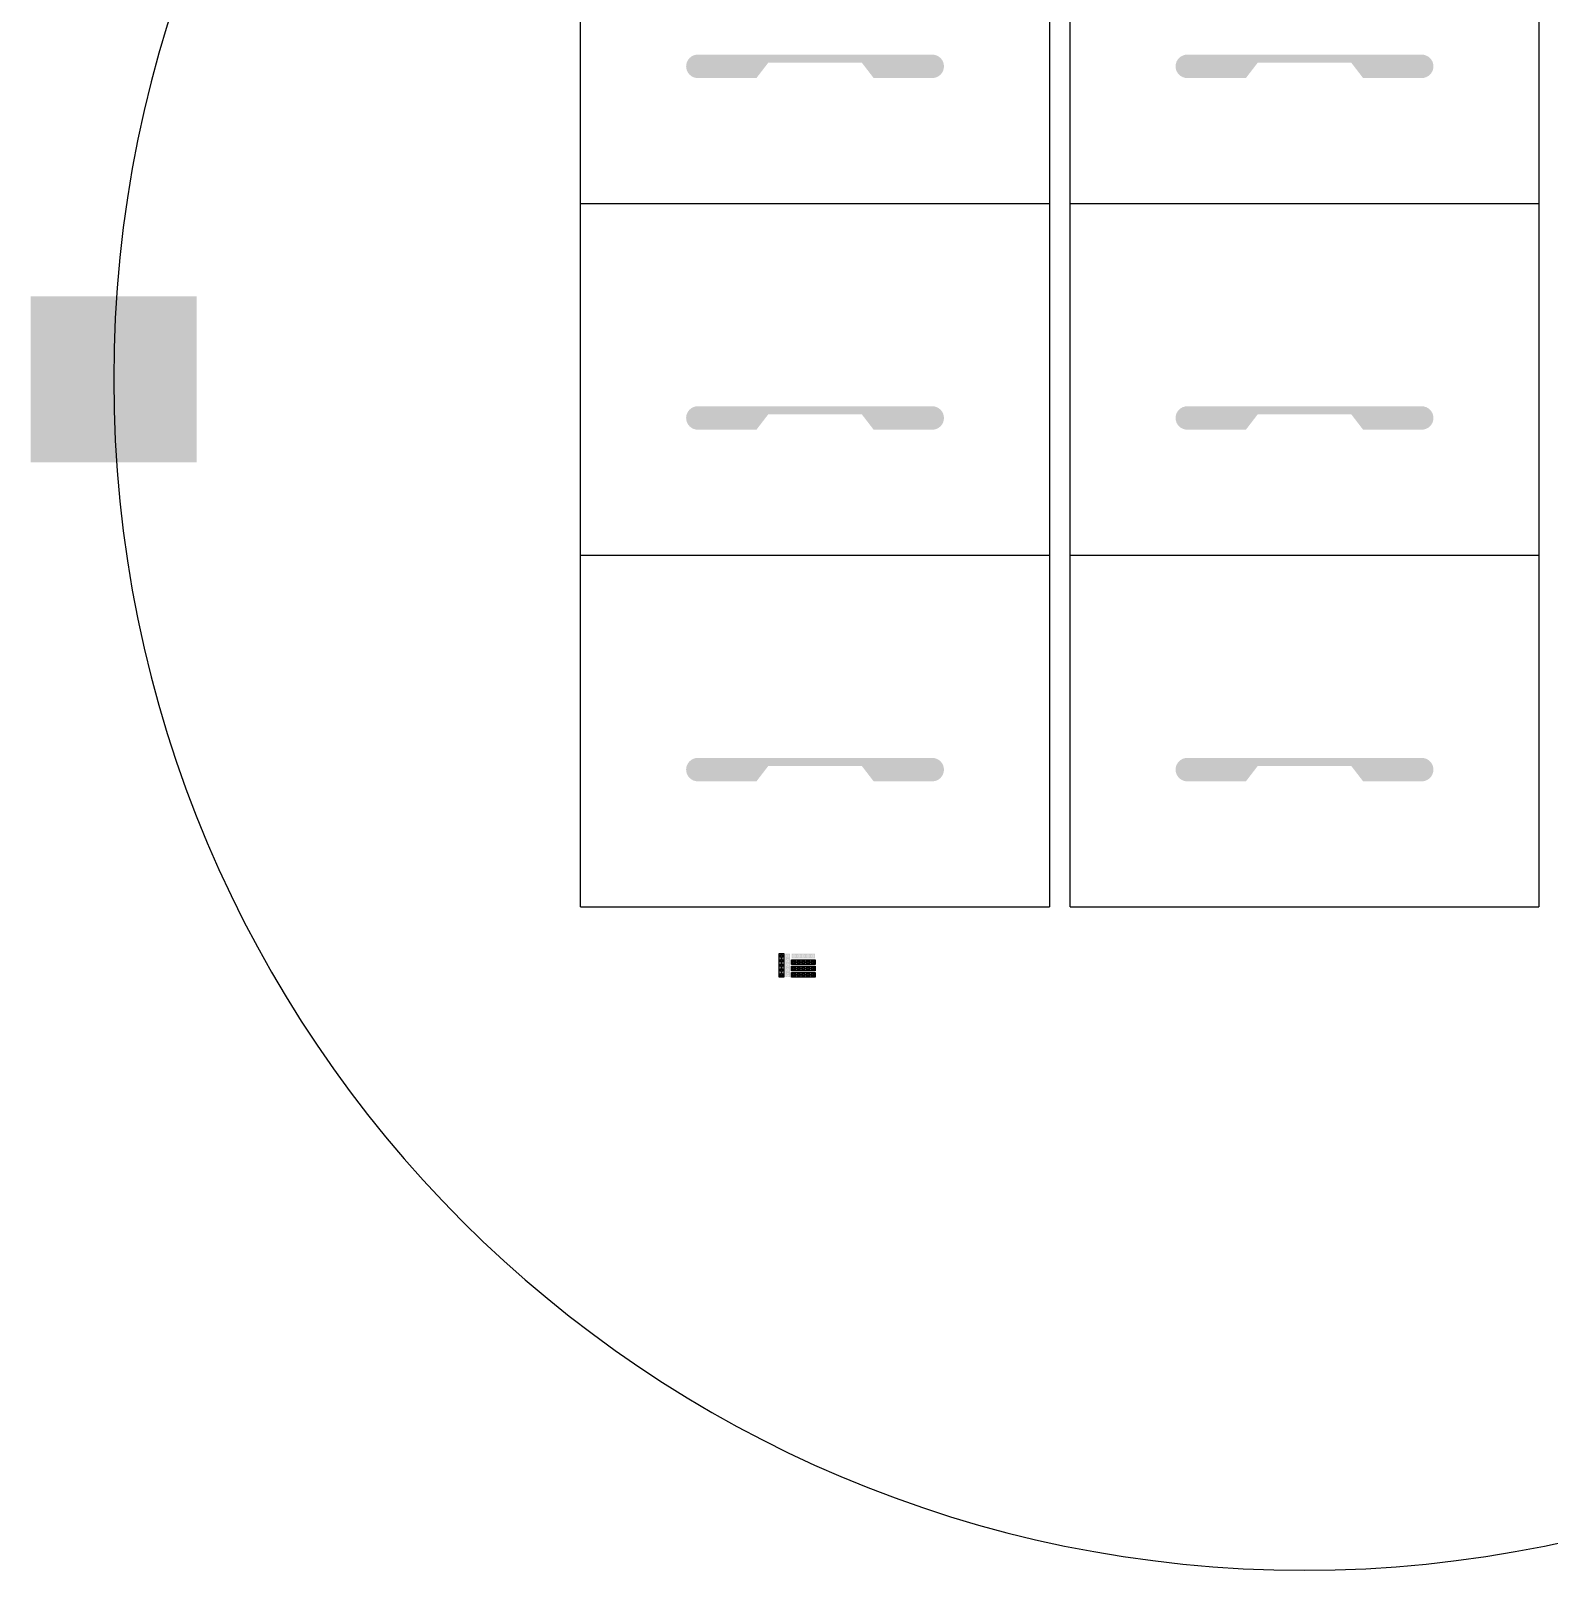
# Model space of a CAD drawing. Extents: x -55 to 54, y -178 to -77.
# Drawn here: x -54.7 to 10.1, y -178.1 to -112.4 of the extents above; entities that cross this region are included whole.
import ezdxf

# ---------------------------------------------------------------- set-up
doc = ezdxf.new("R2010")
doc.units = 0
doc.header["$MEASUREMENT"] = 0

msp = doc.modelspace()

# ---------------------------------------------------------------- hatches: boundary and pattern name
h = msp.add_hatch(color=256)
h.dxf.hatch_style = 1
h.paths.add_polyline_path([(25.54, -113.459), (20.54, -113.459), (15.54, -113.459, 1), (15.54, -114.459), (18.04, -114.459), (18.54, -113.809), (22.54, -113.809), (23.04, -114.459), (25.54, -114.459, 1)])
h.paths.add_polyline_path([(-16.219, -113.459), (-21.219, -113.459), (-26.219, -113.459, 1), (-26.219, -114.459), (-23.719, -114.459), (-23.219, -113.809), (-19.219, -113.809), (-18.719, -114.459), (-16.219, -114.459, 1)])
h.paths.add_polyline_path([(-2.339, -113.809), (1.661, -113.809), (2.161, -114.459), (4.661, -114.459, 1), (4.661, -113.459), (-0.339, -113.459), (-5.339, -113.459, 1), (-5.339, -114.459), (-2.839, -114.459)])
h.paths.add_polyline_path([(-16.219, -128.459), (-21.219, -128.459), (-26.219, -128.459, 1), (-26.219, -129.459), (-23.719, -129.459), (-23.219, -128.809), (-19.219, -128.809), (-18.719, -129.459), (-16.219, -129.459, 1)])
h.paths.add_polyline_path([(-2.339, -128.809), (1.661, -128.809), (2.161, -129.459), (4.661, -129.459, 1), (4.661, -128.459), (-0.339, -128.459), (-5.339, -128.459, 1), (-5.339, -129.459), (-2.839, -129.459)])
h.paths.add_polyline_path([(18.54, -128.809), (22.54, -128.809), (23.04, -129.459), (25.54, -129.459, 1), (25.54, -128.459), (20.54, -128.459), (15.54, -128.459, 1), (15.54, -129.459), (18.04, -129.459)])
h.paths.add_polyline_path([(18.54, -143.809), (22.54, -143.809), (23.04, -144.459), (25.54, -144.459, 1), (25.54, -143.459), (20.54, -143.459), (15.54, -143.459, 1), (15.54, -144.459), (18.04, -144.459)])
h.paths.add_polyline_path([(-2.339, -143.809), (1.661, -143.809), (2.161, -144.459), (4.661, -144.459, 1), (4.661, -143.459), (-0.339, -143.459), (-5.339, -143.459, 1), (-5.339, -144.459), (-2.839, -144.459)])
h.paths.add_polyline_path([(-16.219, -143.459), (-21.219, -143.459), (-26.219, -143.459, 1), (-26.219, -144.459), (-23.719, -144.459), (-23.219, -143.809), (-19.219, -143.809), (-18.719, -144.459), (-16.219, -144.459, 1)])
h = msp.add_hatch(color=256)
h.dxf.hatch_style = 1
h.paths.add_polyline_path([(-54.675, -123.773), (-47.604, -123.773), (-47.604, -130.844), (-54.675, -130.844)])
h.paths.add_polyline_path([(46.925, -123.773), (53.996, -123.773), (53.996, -130.844), (46.925, -130.844)])
h = msp.add_hatch(color=256)
h.dxf.hatch_style = 1
h.paths.add_polyline_path([(-22.577, -152.134), (-22.577, -152.084), (-22.627, -152.084), (-22.627, -152.034), (-22.677, -152.034), (-22.677, -152.084), (-22.727, -152.084), (-22.727, -152.134), (-22.677, -152.134), (-22.677, -152.184), (-22.627, -152.184), (-22.627, -152.134)], flags=16)
h.paths.add_polyline_path([(-22.577, -152.534), (-22.577, -152.484), (-22.627, -152.484), (-22.627, -152.434), (-22.677, -152.434), (-22.677, -152.484), (-22.727, -152.484), (-22.727, -152.534), (-22.677, -152.534), (-22.677, -152.584), (-22.627, -152.584), (-22.627, -152.534)], flags=16)
h.paths.add_polyline_path([(-22.577, -152.734), (-22.577, -152.684), (-22.627, -152.684), (-22.627, -152.634), (-22.677, -152.634), (-22.677, -152.684), (-22.727, -152.684), (-22.727, -152.734), (-22.677, -152.734), (-22.677, -152.784), (-22.627, -152.784), (-22.627, -152.734)], flags=16)
h.paths.add_polyline_path([(-22.577, -152.334), (-22.577, -152.284), (-22.627, -152.284), (-22.627, -152.234), (-22.677, -152.234), (-22.677, -152.284), (-22.727, -152.284), (-22.727, -152.334), (-22.677, -152.334), (-22.677, -152.384), (-22.627, -152.384), (-22.627, -152.334)], flags=16)
h.paths.add_polyline_path([(-22.577, -151.934), (-22.577, -151.884), (-22.627, -151.884), (-22.627, -151.834), (-22.677, -151.834), (-22.677, -151.884), (-22.727, -151.884), (-22.727, -151.934), (-22.677, -151.934), (-22.677, -151.984), (-22.627, -151.984), (-22.627, -151.934)], flags=16)
h.paths.add_polyline_path([(-22.752, -152.809), (-22.752, -151.809), (-22.552, -151.809), (-22.552, -152.809)])
h = msp.add_hatch(color=256)
h.dxf.hatch_style = 1
h.paths.add_polyline_path([(-22.637, -151.844), (-22.637, -151.894), (-22.587, -151.894), (-22.587, -151.924), (-22.637, -151.924), (-22.637, -151.974), (-22.667, -151.974), (-22.667, -151.924), (-22.717, -151.924), (-22.717, -151.894), (-22.667, -151.894), (-22.667, -151.844)])
h.paths.add_polyline_path([(-22.637, -152.044), (-22.637, -152.094), (-22.587, -152.094), (-22.587, -152.124), (-22.637, -152.124), (-22.637, -152.174), (-22.667, -152.174), (-22.667, -152.124), (-22.717, -152.124), (-22.717, -152.094), (-22.667, -152.094), (-22.667, -152.044)])
h.paths.add_polyline_path([(-22.637, -152.244), (-22.637, -152.294), (-22.587, -152.294), (-22.587, -152.324), (-22.637, -152.324), (-22.637, -152.374), (-22.667, -152.374), (-22.667, -152.324), (-22.717, -152.324), (-22.717, -152.294), (-22.667, -152.294), (-22.667, -152.244)])
h.paths.add_polyline_path([(-22.637, -152.444), (-22.637, -152.494), (-22.587, -152.494), (-22.587, -152.524), (-22.637, -152.524), (-22.637, -152.574), (-22.667, -152.574), (-22.667, -152.524), (-22.717, -152.524), (-22.717, -152.494), (-22.667, -152.494), (-22.667, -152.444)])
h.paths.add_polyline_path([(-22.637, -152.644), (-22.637, -152.694), (-22.587, -152.694), (-22.587, -152.724), (-22.637, -152.724), (-22.637, -152.774), (-22.667, -152.774), (-22.667, -152.724), (-22.717, -152.724), (-22.717, -152.694), (-22.667, -152.694), (-22.667, -152.644)])
h = msp.add_hatch(color=256)
h.dxf.hatch_style = 1
h.paths.add_polyline_path([(-22.31, -152.084), (-22.31, -152.134), (-22.36, -152.134), (-22.36, -152.184), (-22.41, -152.184), (-22.41, -152.134), (-22.46, -152.134), (-22.46, -152.084), (-22.41, -152.084), (-22.41, -152.034), (-22.36, -152.034), (-22.36, -152.084)], flags=16)
h.paths.add_polyline_path([(-22.31, -152.484), (-22.31, -152.534), (-22.36, -152.534), (-22.36, -152.584), (-22.41, -152.584), (-22.41, -152.534), (-22.46, -152.534), (-22.46, -152.484), (-22.41, -152.484), (-22.41, -152.434), (-22.36, -152.434), (-22.36, -152.484)], flags=16)
h.paths.add_polyline_path([(-22.31, -152.684), (-22.31, -152.734), (-22.36, -152.734), (-22.36, -152.784), (-22.41, -152.784), (-22.41, -152.734), (-22.46, -152.734), (-22.46, -152.684), (-22.41, -152.684), (-22.41, -152.634), (-22.36, -152.634), (-22.36, -152.684)], flags=16)
h.paths.add_polyline_path([(-22.31, -152.284), (-22.31, -152.334), (-22.36, -152.334), (-22.36, -152.384), (-22.41, -152.384), (-22.41, -152.334), (-22.46, -152.334), (-22.46, -152.284), (-22.41, -152.284), (-22.41, -152.234), (-22.36, -152.234), (-22.36, -152.284)], flags=16)
h.paths.add_polyline_path([(-22.31, -151.884), (-22.31, -151.934), (-22.36, -151.934), (-22.36, -151.984), (-22.41, -151.984), (-22.41, -151.934), (-22.46, -151.934), (-22.46, -151.884), (-22.41, -151.884), (-22.41, -151.834), (-22.36, -151.834), (-22.36, -151.884)], flags=16)
h.paths.add_polyline_path([(-22.485, -151.809), (-22.485, -152.809), (-22.285, -152.809), (-22.285, -151.809)])
h = msp.add_hatch(color=256)
h.dxf.hatch_style = 1
h.paths.add_polyline_path([(-22.37, -151.894), (-22.37, -151.844), (-22.4, -151.844), (-22.4, -151.894), (-22.45, -151.894), (-22.45, -151.924), (-22.4, -151.924), (-22.4, -151.974), (-22.37, -151.974), (-22.37, -151.924), (-22.32, -151.924), (-22.32, -151.894)])
h.paths.add_polyline_path([(-22.37, -152.094), (-22.37, -152.044), (-22.4, -152.044), (-22.4, -152.094), (-22.45, -152.094), (-22.45, -152.124), (-22.4, -152.124), (-22.4, -152.174), (-22.37, -152.174), (-22.37, -152.124), (-22.32, -152.124), (-22.32, -152.094)])
h.paths.add_polyline_path([(-22.37, -152.294), (-22.37, -152.244), (-22.4, -152.244), (-22.4, -152.294), (-22.45, -152.294), (-22.45, -152.324), (-22.4, -152.324), (-22.4, -152.374), (-22.37, -152.374), (-22.37, -152.324), (-22.32, -152.324), (-22.32, -152.294)])
h.paths.add_polyline_path([(-22.37, -152.494), (-22.37, -152.444), (-22.4, -152.444), (-22.4, -152.494), (-22.45, -152.494), (-22.45, -152.524), (-22.4, -152.524), (-22.4, -152.574), (-22.37, -152.574), (-22.37, -152.524), (-22.32, -152.524), (-22.32, -152.494)])
h.paths.add_polyline_path([(-22.37, -152.694), (-22.37, -152.644), (-22.4, -152.644), (-22.4, -152.694), (-22.45, -152.694), (-22.45, -152.724), (-22.4, -152.724), (-22.4, -152.774), (-22.37, -152.774), (-22.37, -152.724), (-22.32, -152.724), (-22.32, -152.694)])
h = msp.add_hatch(color=256)
h.dxf.hatch_style = 1
h.paths.add_polyline_path([(-21.544, -151.834), (-21.494, -151.834), (-21.494, -151.884), (-21.444, -151.884), (-21.444, -151.934), (-21.494, -151.934), (-21.494, -151.984), (-21.544, -151.984), (-21.544, -151.934), (-21.594, -151.934), (-21.594, -151.884), (-21.544, -151.884)], flags=16)
h.paths.add_polyline_path([(-21.944, -151.834), (-21.894, -151.834), (-21.894, -151.884), (-21.844, -151.884), (-21.844, -151.934), (-21.894, -151.934), (-21.894, -151.984), (-21.944, -151.984), (-21.944, -151.934), (-21.994, -151.934), (-21.994, -151.884), (-21.944, -151.884)], flags=16)
h.paths.add_polyline_path([(-22.144, -151.834), (-22.094, -151.834), (-22.094, -151.884), (-22.044, -151.884), (-22.044, -151.934), (-22.094, -151.934), (-22.094, -151.984), (-22.144, -151.984), (-22.144, -151.934), (-22.194, -151.934), (-22.194, -151.884), (-22.144, -151.884)], flags=16)
h.paths.add_polyline_path([(-21.744, -151.834), (-21.694, -151.834), (-21.694, -151.884), (-21.644, -151.884), (-21.644, -151.934), (-21.694, -151.934), (-21.694, -151.984), (-21.744, -151.984), (-21.744, -151.934), (-21.794, -151.934), (-21.794, -151.884), (-21.744, -151.884)], flags=16)
h.paths.add_polyline_path([(-21.344, -151.834), (-21.294, -151.834), (-21.294, -151.884), (-21.244, -151.884), (-21.244, -151.934), (-21.294, -151.934), (-21.294, -151.984), (-21.344, -151.984), (-21.344, -151.934), (-21.394, -151.934), (-21.394, -151.884), (-21.344, -151.884)], flags=16)
h.paths.add_polyline_path([(-22.219, -152.009), (-21.219, -152.009), (-21.219, -151.809), (-22.219, -151.809)])
h.paths.add_polyline_path([(-22.134, -151.894), (-22.184, -151.894), (-22.184, -151.924), (-22.134, -151.924), (-22.134, -151.974), (-22.104, -151.974), (-22.104, -151.924), (-22.054, -151.924), (-22.054, -151.894), (-22.104, -151.894), (-22.104, -151.844), (-22.134, -151.844)], flags=0)
h = msp.add_hatch(color=256)
h.dxf.hatch_style = 1
h.paths.add_polyline_path([(-21.494, -152.1), (-21.544, -152.1), (-21.544, -152.15), (-21.594, -152.15), (-21.594, -152.2), (-21.544, -152.2), (-21.544, -152.25), (-21.494, -152.25), (-21.494, -152.2), (-21.444, -152.2), (-21.444, -152.15), (-21.494, -152.15)], flags=16)
h.paths.add_polyline_path([(-21.894, -152.1), (-21.944, -152.1), (-21.944, -152.15), (-21.994, -152.15), (-21.994, -152.2), (-21.944, -152.2), (-21.944, -152.25), (-21.894, -152.25), (-21.894, -152.2), (-21.844, -152.2), (-21.844, -152.15), (-21.894, -152.15)], flags=16)
h.paths.add_polyline_path([(-22.094, -152.1), (-22.144, -152.1), (-22.144, -152.15), (-22.194, -152.15), (-22.194, -152.2), (-22.144, -152.2), (-22.144, -152.25), (-22.094, -152.25), (-22.094, -152.2), (-22.044, -152.2), (-22.044, -152.15), (-22.094, -152.15)], flags=16)
h.paths.add_polyline_path([(-21.694, -152.1), (-21.744, -152.1), (-21.744, -152.15), (-21.794, -152.15), (-21.794, -152.2), (-21.744, -152.2), (-21.744, -152.25), (-21.694, -152.25), (-21.694, -152.2), (-21.644, -152.2), (-21.644, -152.15), (-21.694, -152.15)], flags=16)
h.paths.add_polyline_path([(-21.294, -152.1), (-21.344, -152.1), (-21.344, -152.15), (-21.394, -152.15), (-21.394, -152.2), (-21.344, -152.2), (-21.344, -152.25), (-21.294, -152.25), (-21.294, -152.2), (-21.244, -152.2), (-21.244, -152.15), (-21.294, -152.15)], flags=16)
h.paths.add_polyline_path([(-21.219, -152.275), (-22.219, -152.275), (-22.219, -152.075), (-21.219, -152.075)])
h.paths.add_polyline_path([(-22.184, -152.16), (-22.134, -152.16), (-22.134, -152.11), (-22.104, -152.11), (-22.104, -152.16), (-22.054, -152.16), (-22.054, -152.19), (-22.104, -152.19), (-22.104, -152.24), (-22.134, -152.24), (-22.134, -152.19), (-22.184, -152.19)], flags=0)
h = msp.add_hatch(color=256)
h.dxf.hatch_style = 1
h.paths.add_polyline_path([(-21.494, -152.367), (-21.544, -152.367), (-21.544, -152.417), (-21.594, -152.417), (-21.594, -152.467), (-21.544, -152.467), (-21.544, -152.517), (-21.494, -152.517), (-21.494, -152.467), (-21.444, -152.467), (-21.444, -152.417), (-21.494, -152.417)], flags=16)
h.paths.add_polyline_path([(-21.894, -152.367), (-21.944, -152.367), (-21.944, -152.417), (-21.994, -152.417), (-21.994, -152.467), (-21.944, -152.467), (-21.944, -152.517), (-21.894, -152.517), (-21.894, -152.467), (-21.844, -152.467), (-21.844, -152.417), (-21.894, -152.417)], flags=16)
h.paths.add_polyline_path([(-22.094, -152.367), (-22.144, -152.367), (-22.144, -152.417), (-22.194, -152.417), (-22.194, -152.467), (-22.144, -152.467), (-22.144, -152.517), (-22.094, -152.517), (-22.094, -152.467), (-22.044, -152.467), (-22.044, -152.417), (-22.094, -152.417)], flags=16)
h.paths.add_polyline_path([(-21.694, -152.367), (-21.744, -152.367), (-21.744, -152.417), (-21.794, -152.417), (-21.794, -152.467), (-21.744, -152.467), (-21.744, -152.517), (-21.694, -152.517), (-21.694, -152.467), (-21.644, -152.467), (-21.644, -152.417), (-21.694, -152.417)], flags=16)
h.paths.add_polyline_path([(-21.294, -152.367), (-21.344, -152.367), (-21.344, -152.417), (-21.394, -152.417), (-21.394, -152.467), (-21.344, -152.467), (-21.344, -152.517), (-21.294, -152.517), (-21.294, -152.467), (-21.244, -152.467), (-21.244, -152.417), (-21.294, -152.417)], flags=16)
h.paths.add_polyline_path([(-21.219, -152.542), (-22.219, -152.542), (-22.219, -152.342), (-21.219, -152.342)])
h.paths.add_polyline_path([(-22.184, -152.427), (-22.134, -152.427), (-22.134, -152.377), (-22.104, -152.377), (-22.104, -152.427), (-22.054, -152.427), (-22.054, -152.457), (-22.104, -152.457), (-22.104, -152.507), (-22.134, -152.507), (-22.134, -152.457), (-22.184, -152.457)], flags=0)
h = msp.add_hatch(color=256)
h.dxf.hatch_style = 1
h.paths.add_polyline_path([(-22.134, -151.894), (-22.184, -151.894), (-22.184, -151.924), (-22.134, -151.924), (-22.134, -151.974), (-22.104, -151.974), (-22.104, -151.924), (-22.054, -151.924), (-22.054, -151.894), (-22.104, -151.894), (-22.104, -151.844), (-22.134, -151.844)])
h.paths.add_polyline_path([(-21.934, -151.894), (-21.984, -151.894), (-21.984, -151.924), (-21.934, -151.924), (-21.934, -151.974), (-21.904, -151.974), (-21.904, -151.924), (-21.854, -151.924), (-21.854, -151.894), (-21.904, -151.894), (-21.904, -151.844), (-21.934, -151.844)])
h.paths.add_polyline_path([(-21.734, -151.894), (-21.784, -151.894), (-21.784, -151.924), (-21.734, -151.924), (-21.734, -151.974), (-21.704, -151.974), (-21.704, -151.924), (-21.654, -151.924), (-21.654, -151.894), (-21.704, -151.894), (-21.704, -151.844), (-21.734, -151.844)])
h.paths.add_polyline_path([(-21.534, -151.894), (-21.584, -151.894), (-21.584, -151.924), (-21.534, -151.924), (-21.534, -151.974), (-21.504, -151.974), (-21.504, -151.924), (-21.454, -151.924), (-21.454, -151.894), (-21.504, -151.894), (-21.504, -151.844), (-21.534, -151.844)])
h.paths.add_polyline_path([(-21.334, -151.894), (-21.384, -151.894), (-21.384, -151.924), (-21.334, -151.924), (-21.334, -151.974), (-21.304, -151.974), (-21.304, -151.924), (-21.254, -151.924), (-21.254, -151.894), (-21.304, -151.894), (-21.304, -151.844), (-21.334, -151.844)])
h = msp.add_hatch(color=256)
h.dxf.hatch_style = 1
h.paths.add_polyline_path([(-22.184, -152.16), (-22.134, -152.16), (-22.134, -152.11), (-22.104, -152.11), (-22.104, -152.16), (-22.054, -152.16), (-22.054, -152.19), (-22.104, -152.19), (-22.104, -152.24), (-22.134, -152.24), (-22.134, -152.19), (-22.184, -152.19)])
h.paths.add_polyline_path([(-21.984, -152.16), (-21.934, -152.16), (-21.934, -152.11), (-21.904, -152.11), (-21.904, -152.16), (-21.854, -152.16), (-21.854, -152.19), (-21.904, -152.19), (-21.904, -152.24), (-21.934, -152.24), (-21.934, -152.19), (-21.984, -152.19)])
h.paths.add_polyline_path([(-21.784, -152.16), (-21.734, -152.16), (-21.734, -152.11), (-21.704, -152.11), (-21.704, -152.16), (-21.654, -152.16), (-21.654, -152.19), (-21.704, -152.19), (-21.704, -152.24), (-21.734, -152.24), (-21.734, -152.19), (-21.784, -152.19)])
h.paths.add_polyline_path([(-21.584, -152.16), (-21.534, -152.16), (-21.534, -152.11), (-21.504, -152.11), (-21.504, -152.16), (-21.454, -152.16), (-21.454, -152.19), (-21.504, -152.19), (-21.504, -152.24), (-21.534, -152.24), (-21.534, -152.19), (-21.584, -152.19)])
h.paths.add_polyline_path([(-21.384, -152.16), (-21.334, -152.16), (-21.334, -152.11), (-21.304, -152.11), (-21.304, -152.16), (-21.254, -152.16), (-21.254, -152.19), (-21.304, -152.19), (-21.304, -152.24), (-21.334, -152.24), (-21.334, -152.19), (-21.384, -152.19)])
h = msp.add_hatch(color=256)
h.dxf.hatch_style = 1
h.paths.add_polyline_path([(-21.494, -152.634), (-21.544, -152.634), (-21.544, -152.684), (-21.594, -152.684), (-21.594, -152.734), (-21.544, -152.734), (-21.544, -152.784), (-21.494, -152.784), (-21.494, -152.734), (-21.444, -152.734), (-21.444, -152.684), (-21.494, -152.684)], flags=16)
h.paths.add_polyline_path([(-21.894, -152.634), (-21.944, -152.634), (-21.944, -152.684), (-21.994, -152.684), (-21.994, -152.734), (-21.944, -152.734), (-21.944, -152.784), (-21.894, -152.784), (-21.894, -152.734), (-21.844, -152.734), (-21.844, -152.684), (-21.894, -152.684)], flags=16)
h.paths.add_polyline_path([(-22.094, -152.634), (-22.144, -152.634), (-22.144, -152.684), (-22.194, -152.684), (-22.194, -152.734), (-22.144, -152.734), (-22.144, -152.784), (-22.094, -152.784), (-22.094, -152.734), (-22.044, -152.734), (-22.044, -152.684), (-22.094, -152.684)], flags=16)
h.paths.add_polyline_path([(-21.694, -152.634), (-21.744, -152.634), (-21.744, -152.684), (-21.794, -152.684), (-21.794, -152.734), (-21.744, -152.734), (-21.744, -152.784), (-21.694, -152.784), (-21.694, -152.734), (-21.644, -152.734), (-21.644, -152.684), (-21.694, -152.684)], flags=16)
h.paths.add_polyline_path([(-21.294, -152.634), (-21.344, -152.634), (-21.344, -152.684), (-21.394, -152.684), (-21.394, -152.734), (-21.344, -152.734), (-21.344, -152.784), (-21.294, -152.784), (-21.294, -152.734), (-21.244, -152.734), (-21.244, -152.684), (-21.294, -152.684)], flags=16)
h.paths.add_polyline_path([(-21.219, -152.809), (-22.219, -152.809), (-22.219, -152.609), (-21.219, -152.609)])
h.paths.add_polyline_path([(-22.184, -152.694), (-22.134, -152.694), (-22.134, -152.644), (-22.104, -152.644), (-22.104, -152.694), (-22.054, -152.694), (-22.054, -152.724), (-22.104, -152.724), (-22.104, -152.774), (-22.134, -152.774), (-22.134, -152.724), (-22.184, -152.724)], flags=0)
h = msp.add_hatch(color=256)
h.dxf.hatch_style = 1
h.paths.add_polyline_path([(-22.184, -152.427), (-22.134, -152.427), (-22.134, -152.377), (-22.104, -152.377), (-22.104, -152.427), (-22.054, -152.427), (-22.054, -152.457), (-22.104, -152.457), (-22.104, -152.507), (-22.134, -152.507), (-22.134, -152.457), (-22.184, -152.457)])
h.paths.add_polyline_path([(-21.984, -152.427), (-21.934, -152.427), (-21.934, -152.377), (-21.904, -152.377), (-21.904, -152.427), (-21.854, -152.427), (-21.854, -152.457), (-21.904, -152.457), (-21.904, -152.507), (-21.934, -152.507), (-21.934, -152.457), (-21.984, -152.457)])
h.paths.add_polyline_path([(-21.784, -152.427), (-21.734, -152.427), (-21.734, -152.377), (-21.704, -152.377), (-21.704, -152.427), (-21.654, -152.427), (-21.654, -152.457), (-21.704, -152.457), (-21.704, -152.507), (-21.734, -152.507), (-21.734, -152.457), (-21.784, -152.457)])
h.paths.add_polyline_path([(-21.584, -152.427), (-21.534, -152.427), (-21.534, -152.377), (-21.504, -152.377), (-21.504, -152.427), (-21.454, -152.427), (-21.454, -152.457), (-21.504, -152.457), (-21.504, -152.507), (-21.534, -152.507), (-21.534, -152.457), (-21.584, -152.457)])
h.paths.add_polyline_path([(-21.384, -152.427), (-21.334, -152.427), (-21.334, -152.377), (-21.304, -152.377), (-21.304, -152.427), (-21.254, -152.427), (-21.254, -152.457), (-21.304, -152.457), (-21.304, -152.507), (-21.334, -152.507), (-21.334, -152.457), (-21.384, -152.457)])
h = msp.add_hatch(color=256)
h.dxf.hatch_style = 1
h.paths.add_polyline_path([(-22.184, -152.694), (-22.134, -152.694), (-22.134, -152.644), (-22.104, -152.644), (-22.104, -152.694), (-22.054, -152.694), (-22.054, -152.724), (-22.104, -152.724), (-22.104, -152.774), (-22.134, -152.774), (-22.134, -152.724), (-22.184, -152.724)])
h.paths.add_polyline_path([(-21.984, -152.694), (-21.934, -152.694), (-21.934, -152.644), (-21.904, -152.644), (-21.904, -152.694), (-21.854, -152.694), (-21.854, -152.724), (-21.904, -152.724), (-21.904, -152.774), (-21.934, -152.774), (-21.934, -152.724), (-21.984, -152.724)])
h.paths.add_polyline_path([(-21.784, -152.694), (-21.734, -152.694), (-21.734, -152.644), (-21.704, -152.644), (-21.704, -152.694), (-21.654, -152.694), (-21.654, -152.724), (-21.704, -152.724), (-21.704, -152.774), (-21.734, -152.774), (-21.734, -152.724), (-21.784, -152.724)])
h.paths.add_polyline_path([(-21.584, -152.694), (-21.534, -152.694), (-21.534, -152.644), (-21.504, -152.644), (-21.504, -152.694), (-21.454, -152.694), (-21.454, -152.724), (-21.504, -152.724), (-21.504, -152.774), (-21.534, -152.774), (-21.534, -152.724), (-21.584, -152.724)])
h.paths.add_polyline_path([(-21.384, -152.694), (-21.334, -152.694), (-21.334, -152.644), (-21.304, -152.644), (-21.304, -152.694), (-21.254, -152.694), (-21.254, -152.724), (-21.304, -152.724), (-21.304, -152.774), (-21.334, -152.774), (-21.334, -152.724), (-21.384, -152.724)])

# ---------------------------------------------------------------- linework, layer by layer
for p, q in [((-31.219, -119.809), (-31.219, -104.809)), ((-11.219, -104.809), (-11.219, -119.809)), ((-10.339, -119.809), (-10.339, -104.809)), ((9.661, -104.809), (9.661, -119.809)), ((-31.219, -134.809), (-31.219, -119.809)), ((-31.219, -119.809), (-11.219, -119.809)), ((-31.219, -119.809), (-11.219, -119.809)), ((-11.219, -119.809), (-11.219, -134.809)), ((-10.339, -134.809), (-10.339, -119.809)), ((-10.339, -119.809), (9.661, -119.809)), ((-10.339, -119.809), (9.661, -119.809)), ((9.661, -119.809), (9.661, -134.809)), ((-31.219, -134.809), (-11.219, -134.809)), ((-31.219, -149.809), (-31.219, -134.809)), ((-31.219, -134.809), (-11.219, -134.809)), ((-11.219, -134.809), (-11.219, -149.809)), ((-10.339, -134.809), (9.661, -134.809)), ((-10.339, -149.809), (-10.339, -134.809)), ((-10.339, -134.809), (9.661, -134.809)), ((9.661, -134.809), (9.661, -149.809)), ((-31.219, -149.809), (-11.219, -149.809)), ((-10.339, -149.809), (9.661, -149.809))]:
    msp.add_line(p, q)
msp.add_lwpolyline([(50.461, -127.309, 1), (-51.139, -127.309, 1), (50.461, -127.309)], format="xyb", close=True)
for points in [[(-22.752, -152.809), (-22.752, -151.809), (-22.552, -151.809), (-22.552, -152.809)], [(-22.577, -151.934), (-22.577, -151.884), (-22.627, -151.884), (-22.627, -151.834), (-22.677, -151.834), (-22.677, -151.884), (-22.727, -151.884), (-22.727, -151.934), (-22.677, -151.934), (-22.677, -151.984), (-22.627, -151.984), (-22.627, -151.934)], [(-22.577, -152.134), (-22.577, -152.084), (-22.627, -152.084), (-22.627, -152.034), (-22.677, -152.034), (-22.677, -152.084), (-22.727, -152.084), (-22.727, -152.134), (-22.677, -152.134), (-22.677, -152.184), (-22.627, -152.184), (-22.627, -152.134)], [(-22.577, -152.334), (-22.577, -152.284), (-22.627, -152.284), (-22.627, -152.234), (-22.677, -152.234), (-22.677, -152.284), (-22.727, -152.284), (-22.727, -152.334), (-22.677, -152.334), (-22.677, -152.384), (-22.627, -152.384), (-22.627, -152.334)], [(-22.637, -151.894), (-22.637, -151.844), (-22.667, -151.844), (-22.667, -151.894), (-22.717, -151.894), (-22.717, -151.924), (-22.667, -151.924), (-22.667, -151.934), (-22.667, -151.974), (-22.637, -151.974), (-22.637, -151.924), (-22.587, -151.924), (-22.587, -151.894)], [(-22.637, -152.094), (-22.637, -152.044), (-22.667, -152.044), (-22.667, -152.094), (-22.717, -152.094), (-22.717, -152.124), (-22.667, -152.124), (-22.667, -152.134), (-22.667, -152.174), (-22.637, -152.174), (-22.637, -152.124), (-22.587, -152.124), (-22.587, -152.094)], [(-22.637, -152.294), (-22.637, -152.244), (-22.667, -152.244), (-22.667, -152.294), (-22.717, -152.294), (-22.717, -152.324), (-22.667, -152.324), (-22.667, -152.334), (-22.667, -152.374), (-22.637, -152.374), (-22.637, -152.324), (-22.587, -152.324), (-22.587, -152.294)], [(-21.219, -152.275), (-22.219, -152.275), (-22.219, -152.075), (-21.219, -152.075)], [(-21.219, -152.542), (-22.219, -152.542), (-22.219, -152.342), (-21.219, -152.342)], [(-22.094, -152.1), (-22.144, -152.1), (-22.144, -152.15), (-22.194, -152.15), (-22.194, -152.2), (-22.144, -152.2), (-22.144, -152.25), (-22.094, -152.25), (-22.094, -152.2), (-22.044, -152.2), (-22.044, -152.15), (-22.094, -152.15)], [(-22.134, -152.16), (-22.184, -152.16), (-22.184, -152.19), (-22.134, -152.19), (-22.134, -152.24), (-22.104, -152.24), (-22.104, -152.19), (-22.094, -152.19), (-22.054, -152.19), (-22.054, -152.16), (-22.104, -152.16), (-22.104, -152.11), (-22.134, -152.11)], [(-21.894, -152.1), (-21.944, -152.1), (-21.944, -152.15), (-21.994, -152.15), (-21.994, -152.2), (-21.944, -152.2), (-21.944, -152.25), (-21.894, -152.25), (-21.894, -152.2), (-21.844, -152.2), (-21.844, -152.15), (-21.894, -152.15)], [(-21.934, -152.16), (-21.984, -152.16), (-21.984, -152.19), (-21.934, -152.19), (-21.934, -152.24), (-21.904, -152.24), (-21.904, -152.19), (-21.894, -152.19), (-21.854, -152.19), (-21.854, -152.16), (-21.904, -152.16), (-21.904, -152.11), (-21.934, -152.11)], [(-21.694, -152.1), (-21.744, -152.1), (-21.744, -152.15), (-21.794, -152.15), (-21.794, -152.2), (-21.744, -152.2), (-21.744, -152.25), (-21.694, -152.25), (-21.694, -152.2), (-21.644, -152.2), (-21.644, -152.15), (-21.694, -152.15)], [(-21.734, -152.16), (-21.784, -152.16), (-21.784, -152.19), (-21.734, -152.19), (-21.734, -152.24), (-21.704, -152.24), (-21.704, -152.19), (-21.694, -152.19), (-21.654, -152.19), (-21.654, -152.16), (-21.704, -152.16), (-21.704, -152.11), (-21.734, -152.11)], [(-21.494, -152.1), (-21.544, -152.1), (-21.544, -152.15), (-21.594, -152.15), (-21.594, -152.2), (-21.544, -152.2), (-21.544, -152.25), (-21.494, -152.25), (-21.494, -152.2), (-21.444, -152.2), (-21.444, -152.15), (-21.494, -152.15)], [(-21.534, -152.16), (-21.584, -152.16), (-21.584, -152.19), (-21.534, -152.19), (-21.534, -152.24), (-21.504, -152.24), (-21.504, -152.19), (-21.494, -152.19), (-21.454, -152.19), (-21.454, -152.16), (-21.504, -152.16), (-21.504, -152.11), (-21.534, -152.11)], [(-21.294, -152.1), (-21.344, -152.1), (-21.344, -152.15), (-21.394, -152.15), (-21.394, -152.2), (-21.344, -152.2), (-21.344, -152.25), (-21.294, -152.25), (-21.294, -152.2), (-21.244, -152.2), (-21.244, -152.15), (-21.294, -152.15)], [(-21.334, -152.16), (-21.384, -152.16), (-21.384, -152.19), (-21.334, -152.19), (-21.334, -152.24), (-21.304, -152.24), (-21.304, -152.19), (-21.294, -152.19), (-21.254, -152.19), (-21.254, -152.16), (-21.304, -152.16), (-21.304, -152.11), (-21.334, -152.11)], [(-22.577, -152.534), (-22.577, -152.484), (-22.627, -152.484), (-22.627, -152.434), (-22.677, -152.434), (-22.677, -152.484), (-22.727, -152.484), (-22.727, -152.534), (-22.677, -152.534), (-22.677, -152.584), (-22.627, -152.584), (-22.627, -152.534)], [(-22.577, -152.734), (-22.577, -152.684), (-22.627, -152.684), (-22.627, -152.634), (-22.677, -152.634), (-22.677, -152.684), (-22.727, -152.684), (-22.727, -152.734), (-22.677, -152.734), (-22.677, -152.784), (-22.627, -152.784), (-22.627, -152.734)], [(-22.637, -152.494), (-22.637, -152.444), (-22.667, -152.444), (-22.667, -152.494), (-22.717, -152.494), (-22.717, -152.524), (-22.667, -152.524), (-22.667, -152.534), (-22.667, -152.574), (-22.637, -152.574), (-22.637, -152.524), (-22.587, -152.524), (-22.587, -152.494)], [(-22.637, -152.694), (-22.637, -152.644), (-22.667, -152.644), (-22.667, -152.694), (-22.717, -152.694), (-22.717, -152.724), (-22.667, -152.724), (-22.667, -152.734), (-22.667, -152.774), (-22.637, -152.774), (-22.637, -152.724), (-22.587, -152.724), (-22.587, -152.694)], [(-21.219, -152.809), (-22.219, -152.809), (-22.219, -152.609), (-21.219, -152.609)], [(-22.094, -152.367), (-22.144, -152.367), (-22.144, -152.417), (-22.194, -152.417), (-22.194, -152.467), (-22.144, -152.467), (-22.144, -152.517), (-22.094, -152.517), (-22.094, -152.467), (-22.044, -152.467), (-22.044, -152.417), (-22.094, -152.417)], [(-22.094, -152.634), (-22.144, -152.634), (-22.144, -152.684), (-22.194, -152.684), (-22.194, -152.734), (-22.144, -152.734), (-22.144, -152.784), (-22.094, -152.784), (-22.094, -152.734), (-22.044, -152.734), (-22.044, -152.684), (-22.094, -152.684)], [(-22.134, -152.427), (-22.184, -152.427), (-22.184, -152.457), (-22.134, -152.457), (-22.134, -152.507), (-22.104, -152.507), (-22.104, -152.457), (-22.094, -152.457), (-22.054, -152.457), (-22.054, -152.427), (-22.104, -152.427), (-22.104, -152.377), (-22.134, -152.377)], [(-22.134, -152.694), (-22.184, -152.694), (-22.184, -152.724), (-22.134, -152.724), (-22.134, -152.774), (-22.104, -152.774), (-22.104, -152.724), (-22.094, -152.724), (-22.054, -152.724), (-22.054, -152.694), (-22.104, -152.694), (-22.104, -152.644), (-22.134, -152.644)], [(-21.894, -152.367), (-21.944, -152.367), (-21.944, -152.417), (-21.994, -152.417), (-21.994, -152.467), (-21.944, -152.467), (-21.944, -152.517), (-21.894, -152.517), (-21.894, -152.467), (-21.844, -152.467), (-21.844, -152.417), (-21.894, -152.417)], [(-21.894, -152.634), (-21.944, -152.634), (-21.944, -152.684), (-21.994, -152.684), (-21.994, -152.734), (-21.944, -152.734), (-21.944, -152.784), (-21.894, -152.784), (-21.894, -152.734), (-21.844, -152.734), (-21.844, -152.684), (-21.894, -152.684)], [(-21.934, -152.427), (-21.984, -152.427), (-21.984, -152.457), (-21.934, -152.457), (-21.934, -152.507), (-21.904, -152.507), (-21.904, -152.457), (-21.894, -152.457), (-21.854, -152.457), (-21.854, -152.427), (-21.904, -152.427), (-21.904, -152.377), (-21.934, -152.377)], [(-21.934, -152.694), (-21.984, -152.694), (-21.984, -152.724), (-21.934, -152.724), (-21.934, -152.774), (-21.904, -152.774), (-21.904, -152.724), (-21.894, -152.724), (-21.854, -152.724), (-21.854, -152.694), (-21.904, -152.694), (-21.904, -152.644), (-21.934, -152.644)], [(-21.694, -152.367), (-21.744, -152.367), (-21.744, -152.417), (-21.794, -152.417), (-21.794, -152.467), (-21.744, -152.467), (-21.744, -152.517), (-21.694, -152.517), (-21.694, -152.467), (-21.644, -152.467), (-21.644, -152.417), (-21.694, -152.417)], [(-21.694, -152.634), (-21.744, -152.634), (-21.744, -152.684), (-21.794, -152.684), (-21.794, -152.734), (-21.744, -152.734), (-21.744, -152.784), (-21.694, -152.784), (-21.694, -152.734), (-21.644, -152.734), (-21.644, -152.684), (-21.694, -152.684)], [(-21.734, -152.427), (-21.784, -152.427), (-21.784, -152.457), (-21.734, -152.457), (-21.734, -152.507), (-21.704, -152.507), (-21.704, -152.457), (-21.694, -152.457), (-21.654, -152.457), (-21.654, -152.427), (-21.704, -152.427), (-21.704, -152.377), (-21.734, -152.377)], [(-21.734, -152.694), (-21.784, -152.694), (-21.784, -152.724), (-21.734, -152.724), (-21.734, -152.774), (-21.704, -152.774), (-21.704, -152.724), (-21.694, -152.724), (-21.654, -152.724), (-21.654, -152.694), (-21.704, -152.694), (-21.704, -152.644), (-21.734, -152.644)], [(-21.494, -152.367), (-21.544, -152.367), (-21.544, -152.417), (-21.594, -152.417), (-21.594, -152.467), (-21.544, -152.467), (-21.544, -152.517), (-21.494, -152.517), (-21.494, -152.467), (-21.444, -152.467), (-21.444, -152.417), (-21.494, -152.417)], [(-21.494, -152.634), (-21.544, -152.634), (-21.544, -152.684), (-21.594, -152.684), (-21.594, -152.734), (-21.544, -152.734), (-21.544, -152.784), (-21.494, -152.784), (-21.494, -152.734), (-21.444, -152.734), (-21.444, -152.684), (-21.494, -152.684)], [(-21.534, -152.427), (-21.584, -152.427), (-21.584, -152.457), (-21.534, -152.457), (-21.534, -152.507), (-21.504, -152.507), (-21.504, -152.457), (-21.494, -152.457), (-21.454, -152.457), (-21.454, -152.427), (-21.504, -152.427), (-21.504, -152.377), (-21.534, -152.377)], [(-21.534, -152.694), (-21.584, -152.694), (-21.584, -152.724), (-21.534, -152.724), (-21.534, -152.774), (-21.504, -152.774), (-21.504, -152.724), (-21.494, -152.724), (-21.454, -152.724), (-21.454, -152.694), (-21.504, -152.694), (-21.504, -152.644), (-21.534, -152.644)], [(-21.294, -152.367), (-21.344, -152.367), (-21.344, -152.417), (-21.394, -152.417), (-21.394, -152.467), (-21.344, -152.467), (-21.344, -152.517), (-21.294, -152.517), (-21.294, -152.467), (-21.244, -152.467), (-21.244, -152.417), (-21.294, -152.417)], [(-21.294, -152.634), (-21.344, -152.634), (-21.344, -152.684), (-21.394, -152.684), (-21.394, -152.734), (-21.344, -152.734), (-21.344, -152.784), (-21.294, -152.784), (-21.294, -152.734), (-21.244, -152.734), (-21.244, -152.684), (-21.294, -152.684)], [(-21.334, -152.427), (-21.384, -152.427), (-21.384, -152.457), (-21.334, -152.457), (-21.334, -152.507), (-21.304, -152.507), (-21.304, -152.457), (-21.294, -152.457), (-21.254, -152.457), (-21.254, -152.427), (-21.304, -152.427), (-21.304, -152.377), (-21.334, -152.377)], [(-21.334, -152.694), (-21.384, -152.694), (-21.384, -152.724), (-21.334, -152.724), (-21.334, -152.774), (-21.304, -152.774), (-21.304, -152.724), (-21.294, -152.724), (-21.254, -152.724), (-21.254, -152.694), (-21.304, -152.694), (-21.304, -152.644), (-21.334, -152.644)]]:
    msp.add_lwpolyline(points, close=True)

doc.saveas('drawing.dxf')
